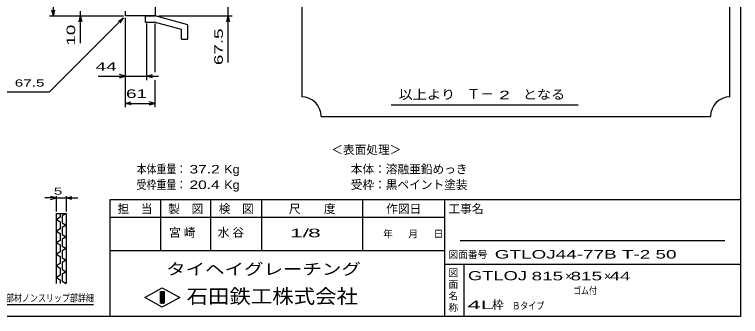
# Model space of a CAD drawing. Units: millimetres, scale not verified. Extents: x -1456 to 1385, y -1026 to 843.
# Drawn here: x -107 to 1385, y -917 to -296 of the extents above; entities that cross this region are included whole.
import ezdxf
from ezdxf.enums import TextEntityAlignment as Align

# ---------------------------------------------------------------- set-up
doc = ezdxf.new("R2010")
doc.units = ezdxf.units.MM
doc.header["$LTSCALE"] = 8
for name, color, linetype, lineweight in [('0_2', 150, 'Continuous', 25), ('19', 6, 'Continuous', 25), ('22', 4, 'Continuous', 25), ('24', 2, 'Continuous', 25), ('32', 4, 'Continuous', 25)]:
    doc.layers.add(name, color=color, linetype=linetype, lineweight=lineweight)
doc.styles.add('ベクトル', font='')
doc.styles.get('ベクトル').set_extended_font_data('ベクトル')

msp = doc.modelspace()

# ---------------------------------------------------------------- linework, layer by layer
at = {"layer": '0_2'}
for p, q in [((1384.8, 842.8), (1384.8, -917.2)), ((1384.8, -677.2), (88.8, -677.2)), ((88.8, -677.2), (88.8, -917.2)), ((192.8, -677.2), (192.8, -781.2)), ((296.8, -781.2), (296.8, -677.2)), ((400.8, -677.2), (400.8, -781.2)), ((608.8, -781.2), (608.8, -677.2)), ((776.8, -677.2), (776.8, -917.2)), ((776.8, -713.2), (88.8, -713.2)), ((1352.8, -761.2), (808.8, -761.2)), ((88.8, -781.2), (776.8, -781.2)), ((776.8, -809.2), (1384.8, -809.2)), ((816.8, -917.2), (816.8, -809.2)), ((160.8, -878), (196.8, -858)), ((196.8, -858), (232.8, -878)), ((196.8, -898), (160.8, -878)), ((192.8, -866), (200.8, -866)), ((192.8, -890), (192.8, -866)), ((192.8, -866), (194.4, -866)), ((194.4, -866), (194.4, -890)), ((196, -890), (196, -866)), ((196, -866), (197.6, -866)), ((232.8, -878), (196.8, -898)), ((197.6, -866), (197.6, -890)), ((199.2, -890), (199.2, -866)), ((199.2, -866), (200.8, -866)), ((200.8, -866), (200.8, -890)), ((200.8, -866), (200.8, -890)), ((200.8, -890), (192.8, -890)), ((194.4, -890), (196, -890)), ((197.6, -890), (199.2, -890)), ((1384.8, -917.2), (-1383.2, -917.2))]:
    msp.add_line(p, q, dxfattribs=at)
at = {"layer": '19'}
for p, q in [((182, 536.5), (182, -298.5)), ((121, -298.5), (121, -288.5)), ((182, -298.5), (121, -298.5)), ((161.99, -311.51), (161.99, -298.51)), ((161.99, -311.51), (180.28, -311.51)), ((162, -298.5), (182, -298.5)), ((236.61, -326.6), (180.28, -311.51)), ((249.61, -316.62), (182, -298.5)), ((236.61, -346.62), (236.61, -326.6)), ((249.61, -346.62), (249.61, -316.62)), ((236.61, -346.62), (249.61, -346.62))]:
    msp.add_line(p, q, dxfattribs=at)
at = {"layer": '22'}
for p, q in [((-27, -298.5), (-27, 536.5)), ((332.4, -298.5), (332.4, -231)), ((-27, -298.5), (-30.2, -286.5)), ((-27, -298.5), (-23.8, -286.5)), ((29, -298.5), (29, -288.5)), ((-35, -298.5), (117, -298.5)), ((-35, -454.5), (117, -302.5)), ((21, -298.5), (117, -298.5)), ((25.8, -310.5), (29, -298.5)), ((32.2, -310.5), (29, -298.5)), ((29, -354.5), (29, -298.5)), ((106.6, -308.9), (117, -302.5)), ((110.6, -312.9), (117, -302.5)), ((121, -430.5), (121, -302.5)), ((121, -486.5), (121, -302.5)), ((190, -298.5), (340.4, -298.5)), ((329.2, -310.5), (332.4, -298.5)), ((335.6, -310.5), (332.4, -298.5)), ((332.4, -394.5), (332.4, -298.5)), ((165, -430.5), (165, -313.9)), ((182, -414.5), (182, -313.9)), ((65, -422.5), (121, -422.5)), ((121, -422.5), (109, -419.3)), ((109, -425.7), (121, -422.5)), ((121, -422.5), (165, -422.5)), ((165, -422.5), (177, -419.3)), ((177, -425.7), (165, -422.5)), ((165, -422.5), (189, -422.5)), ((182, -486.5), (182, -430.5)), ((-227, -454.5), (-35, -454.5)), ((121, -478.5), (133, -475.3)), ((182, -478.5), (170, -475.3)), ((133, -481.7), (121, -478.5)), ((121, -478.5), (182, -478.5)), ((170, -481.7), (182, -478.5))]:
    msp.add_line(p, q, dxfattribs=at)
at = {"layer": '24', "color": 4}
for p, q in [((483.2, 774.8), (483.2, -465.2)), ((1363.2, -465.2), (1363.2, 774.8)), ((667.2, -481.2), (1051.2, -481.2)), ((523.2, -505.2), (1323.2, -505.2))]:
    msp.add_line(p, q, dxfattribs=at)
for centre, start, end in [((483.2, -505.2), 0, 90), ((1363.2, -505.2), 90, 180)]:
    msp.add_arc(centre, 40, start, end, dxfattribs=at)
at = {"layer": '32'}
for p, q in [((-20.8, -673.2), (-32.8, -670)), ((-20.8, -701.2), (-20.8, -669.2)), ((-0.8, -669.2), (-0.8, -701.2)), ((-0.8, -673.2), (11.2, -670)), ((-20.8, -673.2), (-44.8, -673.2)), ((-32.8, -676.4), (-20.8, -673.2)), ((-20.8, -673.2), (-0.8, -673.2)), ((11.2, -676.4), (-0.8, -673.2)), ((-0.8, -673.2), (23.2, -673.2)), ((-20.8, -705.2), (-0.8, -705.2)), ((-20.8, -849.2), (-20.8, -705.2)), ((-12.8, -712.4), (-20.8, -717.2)), ((-12.8, -705.2), (-12.8, -712.4)), ((-0.8, -705.2), (-8.8, -710)), ((-8.8, -710), (-8.8, -724.4)), ((-0.8, -705.2), (-0.8, -849.2)), ((-20.8, -717.2), (-12.8, -722)), ((-12.8, -722), (-12.8, -736.4)), ((-8.8, -724.4), (-0.8, -729.2)), ((-0.8, -729.2), (-8.8, -734)), ((-12.8, -736.4), (-20.8, -741.2)), ((-20.8, -741.2), (-12.8, -746)), ((-8.8, -734), (-8.8, -748.4)), ((-12.8, -760.4), (-20.8, -765.2)), ((-12.8, -746), (-12.8, -760.4)), ((-8.8, -748.4), (-0.8, -753.2)), ((-0.8, -753.2), (-8.8, -758)), ((-8.8, -758), (-8.8, -772.4)), ((-20.8, -765.2), (-12.8, -770)), ((-12.8, -770), (-12.8, -784.4)), ((-8.8, -772.4), (-0.8, -777.2)), ((-12.8, -784.4), (-20.8, -789.2)), ((-20.8, -789.2), (-12.8, -794)), ((-0.8, -777.2), (-8.8, -782)), ((-8.8, -782), (-8.8, -796.4)), ((-12.8, -794), (-12.8, -808.4)), ((-8.8, -796.4), (-0.8, -801.2)), ((-0.8, -801.2), (-8.8, -806)), ((-12.8, -808.4), (-20.8, -813.2)), ((-20.8, -813.2), (-12.8, -818)), ((-12.8, -818), (-12.8, -832.4)), ((-8.8, -806), (-8.8, -820.4)), ((-12.8, -832.4), (-20.8, -837.2)), ((-8.8, -820.4), (-0.8, -825.2)), ((-0.8, -825.2), (-8.8, -830)), ((-8.8, -830), (-8.8, -844.4)), ((-20.8, -837.2), (-12.8, -842)), ((-12.8, -842), (-12.8, -849.2)), ((-8.8, -844.4), (-0.8, -849.2)), ((55.2, -893.2), (-148.8, -893.2))]:
    msp.add_line(p, q, dxfattribs=at)

# ---------------------------------------------------------------- texts
at = {"layer": '0_2', "style": 'ベクトル'}
for s, height, p in [('担\u3000当', 17.6, (104.8, -695.6)), ('製\u3000図', 17.6, (208.8, -695.6)), ('検\u3000図', 17.6, (312.8, -695.6)), ('尺\u3000\u3000度', 17.6, (456.8, -695.6)), ('作図日', 17.6, (656.8, -695.6)), ('工事名', 17.6, (784.8, -695.6)), ('年', 14.66, (650.4, -747.2)), ('月', 14.66, (702.4, -747.2)), ('日', 14.66, (754.4, -747.2)), ('図面番号', 14.66, (784.8, -789.6)), ('図', 14.66, (784.8, -827.2)), ('面', 14.66, (784.8, -851.2)), ('名', 14.66, (784.8, -875.2)), ('称', 14.66, (784.8, -899.2))]:
    msp.add_text(s, height=height, dxfattribs=at).set_placement(p, align=Align.MIDDLE_LEFT)
at = {"layer": '0_2', "color": 222, "style": 'ベクトル'}
for s, height, width, p in [('タイヘイグレーチング', 23.46, 1.25, (204.8, -819.6)), ('石田鉄工株式会社', 29.33, 1.1, (246.8, -875.6))]:
    msp.add_text(s, height=height, dxfattribs=dict(at, width=width)).set_placement(p, align=Align.MIDDLE_LEFT)
at = {"layer": '22', "color": 2, "style": 'ベクトル', "width": 1.65}
for s, p in [(' 10 ', (9, -370.5)), (' 67.5 ', (312.4, -410.5))]:
    msp.add_text(s, height=17.6, rotation=90, dxfattribs=at).set_placement(p, align=Align.MIDDLE_LEFT)
at = {"layer": '22', "color": 2, "style": 'ベクトル'}
for s, height, width, p in [(' 44 ', 17.6, 1.65, (49, -402.5)), (' 67.5 ', 14.66, 1.6, (-115, -436.5)), (' 61 ', 17.6, 1.65, (111.5, -458.5)), ('本体重量：', 17.6, 0.85, (144, -614)), (' 37.2', 17.6, 1.35, (244, -614)), ('Kg', 17.6, 1.1, (324, -614)), ('受枠重量：', 17.6, 0.85, (144, -646)), (' 20.4', 17.6, 1.35, (244, -646)), ('Kg', 17.6, 1.1, (324, -646)), ('1/', 17.6, 2, (459.2, -745.2)), (' 8 ', 17.6, 2, (483.2, -745.2)), ('GTLOJ44-77B T-2 50                 ', 17.6, 1.65, (880, -789.2)), ('GTLOJ', 18.77, 1.5, (824.8, -833.2)), (' 815 ', 17.6, 1.65, (944.8, -834)), (' 815 ', 17.6, 1.65, (1024.8, -834)), (' 44 ', 17.6, 1.65, (1104.8, -834)), ('ゴム付', 14.66, 0.8, (1040.8, -864)), ('4L', 17.6, 2.05, (824, -893.2)), ('Ｂタイプ', 14.66, 0.8, (916, -895.2))]:
    msp.add_text(s, height=height, dxfattribs=dict(at, width=width)).set_placement(p, align=Align.MIDDLE_LEFT)
for s, p in [('＜表面処理＞', (544, -574)), ('本体：', (584, -614)), ('溶融亜鉛めっき', (656, -614)), ('受枠：', (584, -646)), ('黒ペイント塗装', (656, -646)), ('×', (1024.8, -834)), ('×', (1104.8, -834)), ('枠', (874.4, -893.2))]:
    msp.add_text(s, height=17.6, dxfattribs=at).set_placement(p, align=Align.MIDDLE_LEFT)
at = {"layer": '22', "color": 2, "char_height": 17.6, "attachment_point": 4, "style": 'ベクトル'}
for s, insert in [('\\T1.25;宮崎\u3000', (210.8, -745.2)), ('\\T1.25;水谷\u3000', (310.8, -745.2))]:
    msp.add_mtext(s, dxfattribs=dict(at, insert=insert))
at = {"layer": '24', "style": 'ベクトル'}
for s, height, width, p in [('以上より\u3000', 19.35, 1.1, (682.4, -460)), (' 2 ', 17.6, 1.65, (878.4, -461.2)), ('となる', 19.35, 1.1, (937.6, -460))]:
    msp.add_text(s, height=height, dxfattribs=dict(at, width=width)).set_placement(p, align=Align.MIDDLE_LEFT)
msp.add_text('Ｔ－', height=20.53, dxfattribs=at).set_placement((822.4, -459.2), align=Align.MIDDLE_LEFT)
at = {"layer": '32', "color": 2, "style": 'ベクトル'}
for s, width, p in [(' 5 ', 1.6, (-34.8, -659.2)), ('主部材ノンスリップ部詳細', 0.8, (-140.8, -879.2))]:
    msp.add_text(s, height=14.66, dxfattribs=dict(at, width=width)).set_placement(p, align=Align.MIDDLE_LEFT)

doc.saveas('drawing.dxf')
